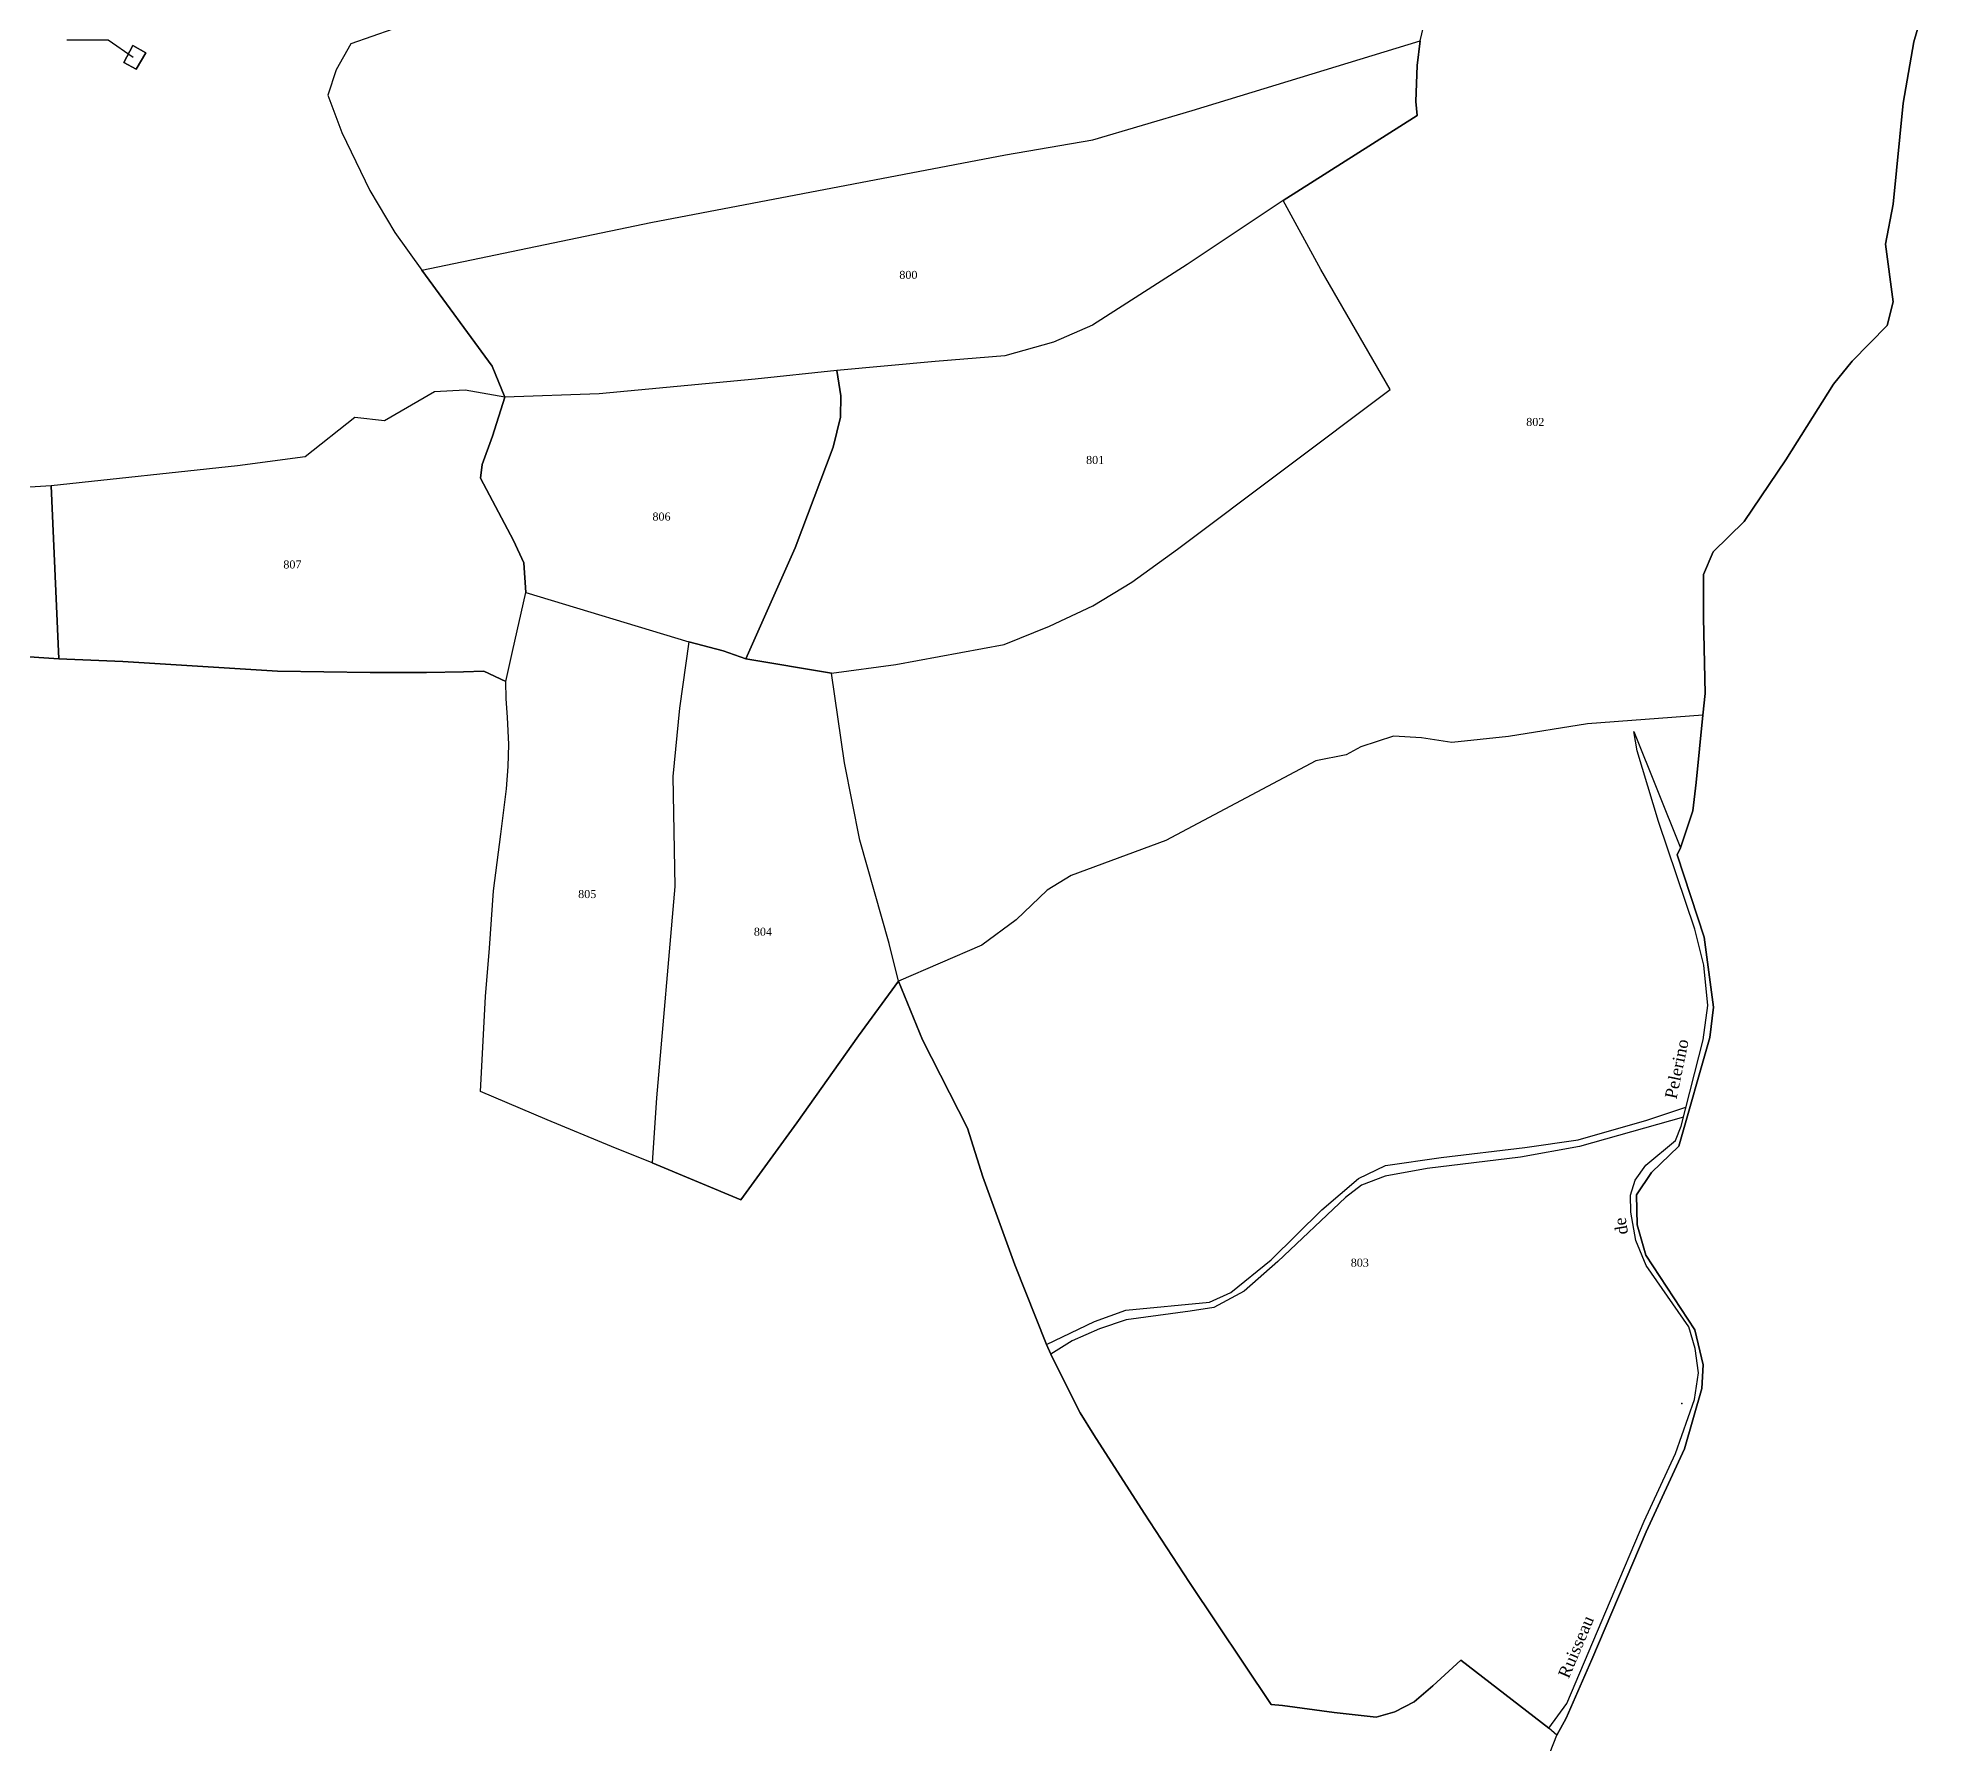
# Model space of a CAD drawing. Extents: x 1206804 to 1210977, y 6152742 to 6157901.
# Drawn here: x 1210301.3 to 1210773.2, y 6153809.4 to 6154235.5 of the extents above; entities that cross this region are included whole.
import ezdxf

# ---------------------------------------------------------------- set-up
doc = ezdxf.new("R2010")
doc.units = 0
doc.linetypes.add('CONTINU', pattern=[0])
doc.layers.get('0').update_dxf_attribs({"linetype": 'CONTINU'})
for name, color, linetype in [('1FLECHEFL', 7, 'CONTINU'), ('1LIEUDIT', 7, 'CONTINU'), ('1PARCELLE', 7, 'CONTINU'), ('1SECTION', 7, 'CONTINU'), ('1SUBDSECT', 7, 'CONTINU'), ('1TRONFLUV', 7, 'CONTINU'), ('1TROUPARCELLE', 7, 'CONTINU'), ('3BATIDUR', 7, 'CONTINU'), ('3CHEMIN', 7, 'CONTINU'), ('3FLECHEPAR', 7, 'CONTINU'), ('3PARCELLETEX', 7, 'CONTINU'), ('3TRONFLUVTEX', 7, 'CONTINU')]:
    doc.layers.add(name, color=color, linetype=linetype)
doc.styles.get("Standard").update_dxf_attribs({"font": 'Times New Roman'})

# ---------------------------------------------------------------- blocks, each defined once
blk = doc.blocks.new('FLECHRU1')
blk.add_point((0, 0))

msp = doc.modelspace()

# ---------------------------------------------------------------- linework, layer by layer
at = {"layer": '1LIEUDIT'}
msp.add_lwpolyline([(1210773.23, 6154245.18), (1210770.11, 6154234.46), (1210767.46, 6154219.2), (1210764.94, 6154193.9), (1210763.09, 6154183.9), (1210764.97, 6154169.55), (1210763.46, 6154163.59), (1210754.74, 6154154.66), (1210750.04, 6154148.95), (1210738.15, 6154130.02), (1210727.77, 6154114.67), (1210719.97, 6154107.05), (1210717.54, 6154101.38), (1210717.57, 6154090.59), (1210718, 6154071.69), (1210717.42, 6154066.24), (1210715.76, 6154049.47), (1210714.87, 6154042.38), (1210711.8, 6154033.1), (1210710.98, 6154031.34), (1210717.7, 6154010.8), (1210720.06, 6153993.32), (1210719.15, 6153985.75), (1210711.4, 6153958.6), (1210704.53, 6153952.01), (1210700.85, 6153946.45), (1210701.01, 6153938.93), (1210703.16, 6153931.38), (1210715.37, 6153912.72), (1210717.46, 6153903.98), (1210717.15, 6153898.05), (1210712.81, 6153882.95), (1210703.26, 6153862.2), (1210689.62, 6153830.36), (1210683.25, 6153815.66), (1210680.91, 6153811.41), (1210678.9, 6153813.17), (1210656.9, 6153830.14), (1210649.9, 6153823.75), (1210645.28, 6153819.77), (1210640.46, 6153817.23), (1210635.78, 6153815.94), (1210625.29, 6153817.06), (1210612.39, 6153818.82), (1210609.51, 6153819.06), (1210589.07, 6153849.59), (1210577.78, 6153866.9), (1210565.17, 6153886.44), (1210561.82, 6153891.95), (1210554.77, 6153905.87), (1210554.45, 6153906.57), (1210553.41, 6153909.01), (1210545.42, 6153928.9), (1210537.47, 6153950.94), (1210533.63, 6153963.11), (1210522.37, 6153985.16), (1210516.35, 6153999.82), (1210506.38, 6153986.13), (1210490.94, 6153964.41), (1210477, 6153945.19), (1210454.8, 6153954.39), (1210444.69, 6153958.53), (1210428.55, 6153965.16), (1210411.93, 6153972.2), (1210413.2, 6153995.95), (1210414.16, 6154008.03), (1210415.17, 6154022.38), (1210417.02, 6154036.53), (1210418.42, 6154047.89), (1210418.85, 6154053.41), (1210418.97, 6154058.93), (1210418.65, 6154065.74), (1210418.33, 6154070.31), (1210418.23, 6154074.64), (1210412.75, 6154077.28), (1210407.66, 6154077.07), (1210398.45, 6154076.89), (1210384.38, 6154076.95), (1210361.19, 6154077.24), (1210322.52, 6154079.67), (1210306.53, 6154080.34), (1210284.12, 6154081.86)], dxfattribs=at)
at = {"layer": '1PARCELLE'}
for points in [[(1210395.23, 6154239.48), (1210379.48, 6154233.95), (1210375.82, 6154227.46), (1210373.8, 6154221.19), (1210377.25, 6154211.82), (1210384.28, 6154197.32), (1210390.5, 6154186.83), (1210397.25, 6154177.4), (1210454.49, 6154189.31), (1210543.13, 6154206.23), (1210564.97, 6154210.02), (1210589.8, 6154217.33), (1210646.74, 6154234.72), (1210648.99, 6154244.18)], [(1210773.23, 6154245.18), (1210770.11, 6154234.46), (1210767.46, 6154219.2), (1210764.94, 6154193.9), (1210763.09, 6154183.9), (1210764.97, 6154169.55), (1210763.46, 6154163.59), (1210754.74, 6154154.66), (1210750.04, 6154148.95), (1210738.15, 6154130.02), (1210727.77, 6154114.67), (1210719.97, 6154107.05), (1210717.54, 6154101.38), (1210717.57, 6154090.59), (1210718, 6154071.69), (1210717.42, 6154066.24), (1210688.57, 6154064.07), (1210668.8, 6154060.96), (1210654.68, 6154059.39), (1210647.06, 6154060.6), (1210640.08, 6154060.97), (1210631.96, 6154058.33), (1210628.28, 6154056.36), (1210620.68, 6154054.84), (1210583.16, 6154034.93), (1210559.57, 6154026.2), (1210553.53, 6154022.57), (1210545.75, 6154015.14), (1210537.22, 6154008.78), (1210516.35, 6153999.82), (1210516.35, 6153999.82), (1210514.09, 6154009.22), (1210506.7, 6154035.05), (1210502.92, 6154054.35), (1210499.66, 6154076.75), (1210515.72, 6154078.94), (1210542.83, 6154083.95), (1210554.11, 6154088.48), (1210564.98, 6154093.55), (1210574.71, 6154099.5), (1210586.1, 6154107.71), (1210639.24, 6154147.6), (1210621.97, 6154177.64), (1210612.48, 6154194.88), (1210645.99, 6154216.06), (1210645.64, 6154219.6), (1210646.01, 6154228.54), (1210646.74, 6154234.72), (1210648.99, 6154244.18)], [(1210395.23, 6154239.48), (1210379.48, 6154233.95), (1210375.82, 6154227.46), (1210373.8, 6154221.19), (1210377.25, 6154211.82), (1210384.28, 6154197.32), (1210390.5, 6154186.83), (1210397.25, 6154177.4), (1210414.83, 6154153.45), (1210418.01, 6154145.7), (1210408.08, 6154147.45), (1210400.43, 6154147.04), (1210387.93, 6154139.8), (1210380.48, 6154140.59), (1210368.14, 6154130.77), (1210351.21, 6154128.59), (1210304.62, 6154123.52), (1210297.93, 6154123.15)]]:
    msp.add_lwpolyline(points, dxfattribs=at)
for points in [[(1210328.32, 6154231.75), (1210325.04, 6154233.57), (1210322.82, 6154229.29), (1210325.83, 6154227.62), (1210328.32, 6154231.75)], [(1210418.01, 6154145.7), (1210414.83, 6154153.45), (1210397.25, 6154177.4), (1210454.49, 6154189.31), (1210543.13, 6154206.23), (1210564.97, 6154210.02), (1210589.8, 6154217.33), (1210646.74, 6154234.72), (1210646.01, 6154228.54), (1210645.64, 6154219.6), (1210645.99, 6154216.06), (1210612.48, 6154194.88), (1210588.54, 6154178.84), (1210564.88, 6154163.72), (1210555.12, 6154159.48), (1210542.92, 6154156), (1210525.57, 6154154.65), (1210500.95, 6154152.38), (1210480.56, 6154150.22), (1210441.6, 6154146.52), (1210418.01, 6154145.7)], [(1210478.22, 6154080.36), (1210499.66, 6154076.75), (1210515.72, 6154078.94), (1210542.83, 6154083.95), (1210554.11, 6154088.48), (1210564.98, 6154093.55), (1210574.71, 6154099.5), (1210586.1, 6154107.71), (1210639.24, 6154147.6), (1210621.97, 6154177.64), (1210612.48, 6154194.88), (1210588.54, 6154178.84), (1210564.88, 6154163.72), (1210555.12, 6154159.48), (1210542.92, 6154156), (1210525.57, 6154154.65), (1210500.95, 6154152.38), (1210501.95, 6154146.01), (1210501.88, 6154140.69), (1210500.02, 6154133.24), (1210490.54, 6154108.08), (1210478.22, 6154080.36)], [(1210418.01, 6154145.7), (1210414.95, 6154135.99), (1210412.35, 6154128.92), (1210411.93, 6154125.46), (1210420.17, 6154109.9), (1210422.73, 6154104.29), (1210423.23, 6154096.89), (1210463.95, 6154084.55), (1210472.6, 6154082.35), (1210478.22, 6154080.36), (1210490.54, 6154108.08), (1210500.02, 6154133.24), (1210501.88, 6154140.69), (1210501.95, 6154146.01), (1210500.95, 6154152.38), (1210480.56, 6154150.22), (1210441.6, 6154146.52), (1210418.01, 6154145.7)], [(1210140.63, 6154109.76), (1210168.3, 6154101.1), (1210179.91, 6154096.98), (1210189.7, 6154093.88), (1210202.14, 6154090.25), (1210208.89, 6154088.51), (1210215.79, 6154087.88), (1210242.81, 6154086.01), (1210275.64, 6154082.51), (1210284.12, 6154081.86), (1210306.53, 6154080.34), (1210304.62, 6154123.52), (1210297.93, 6154123.15), (1210278.37, 6154128.25), (1210270.81, 6154129.39), (1210255.02, 6154125.76), (1210248.52, 6154126.44), (1210228.52, 6154131.94), (1210204.63, 6154140.09), (1210180.76, 6154148.87), (1210172.17, 6154139.4), (1210165.33, 6154132.25), (1210151.01, 6154119.93), (1210140.63, 6154109.76)], [(1210306.53, 6154080.34), (1210322.52, 6154079.67), (1210361.19, 6154077.24), (1210384.38, 6154076.95), (1210398.45, 6154076.89), (1210407.66, 6154077.07), (1210412.75, 6154077.28), (1210418.23, 6154074.64), (1210419.93, 6154082.13), (1210423.23, 6154096.89), (1210422.73, 6154104.29), (1210420.17, 6154109.9), (1210411.93, 6154125.46), (1210412.35, 6154128.92), (1210414.95, 6154135.99), (1210418.01, 6154145.7), (1210408.08, 6154147.45), (1210400.43, 6154147.04), (1210387.93, 6154139.8), (1210380.48, 6154140.59), (1210368.14, 6154130.77), (1210351.21, 6154128.59), (1210304.62, 6154123.52), (1210306.53, 6154080.34)], [(1210411.93, 6153972.2), (1210413.2, 6153995.95), (1210414.16, 6154008.03), (1210415.17, 6154022.38), (1210417.02, 6154036.53), (1210418.42, 6154047.89), (1210418.85, 6154053.41), (1210418.97, 6154058.93), (1210418.65, 6154065.74), (1210418.33, 6154070.31), (1210418.23, 6154074.64), (1210419.93, 6154082.13), (1210423.23, 6154096.89), (1210463.95, 6154084.55), (1210461.69, 6154068.02), (1210460, 6154050.97), (1210460.52, 6154023.42), (1210455.87, 6153970.63), (1210454.8, 6153954.39), (1210444.69, 6153958.53), (1210428.55, 6153965.16), (1210411.93, 6153972.2)], [(1210454.8, 6153954.39), (1210477, 6153945.19), (1210490.94, 6153964.41), (1210506.38, 6153986.13), (1210516.35, 6153999.82), (1210514.09, 6154009.22), (1210506.7, 6154035.05), (1210502.92, 6154054.35), (1210499.66, 6154076.75), (1210478.22, 6154080.36), (1210472.6, 6154082.35), (1210463.95, 6154084.55), (1210461.69, 6154068.02), (1210460, 6154050.97), (1210460.52, 6154023.42), (1210455.87, 6153970.63), (1210454.8, 6153954.39)], [(1210609.51, 6153819.06), (1210612.39, 6153818.82), (1210625.29, 6153817.06), (1210635.78, 6153815.94), (1210640.46, 6153817.23), (1210645.28, 6153819.77), (1210649.9, 6153823.75), (1210656.9, 6153830.14), (1210678.9, 6153813.17), (1210683.44, 6153819.35), (1210694.3, 6153845.06), (1210702.71, 6153864.89), (1210710.6, 6153881.75), (1210715.35, 6153895.3), (1210716.29, 6153901.96), (1210715.52, 6153908.06), (1210713.86, 6153913.41), (1210703.21, 6153928.77), (1210700.68, 6153935), (1210699.37, 6153942.08), (1210699.33, 6153946.32), (1210700.48, 6153950.04), (1210703.16, 6153953.79), (1210710.54, 6153959.99), (1210711.98, 6153963.57), (1210717.51, 6153985.14), (1210718.69, 6153993.73), (1210717.69, 6154003.78), (1210715.37, 6154012.75), (1210706.36, 6154039.65), (1210701, 6154057.34), (1210700.12, 6154062.19), (1210711.8, 6154033.1), (1210714.87, 6154042.38), (1210715.76, 6154049.47), (1210717.42, 6154066.24), (1210688.57, 6154064.07), (1210668.8, 6154060.96), (1210654.68, 6154059.39), (1210647.06, 6154060.6), (1210640.08, 6154060.97), (1210631.96, 6154058.33), (1210628.28, 6154056.36), (1210620.68, 6154054.84), (1210583.16, 6154034.93), (1210559.57, 6154026.2), (1210553.53, 6154022.57), (1210545.75, 6154015.14), (1210537.22, 6154008.78), (1210516.35, 6153999.82), (1210522.37, 6153985.16), (1210533.63, 6153963.11), (1210537.47, 6153950.94), (1210545.42, 6153928.9), (1210553.41, 6153909.01), (1210554.45, 6153906.57), (1210554.77, 6153905.87), (1210561.82, 6153891.95), (1210565.17, 6153886.44), (1210577.78, 6153866.9), (1210589.07, 6153849.59), (1210609.51, 6153819.06)]]:
    msp.add_lwpolyline(points, close=True, dxfattribs=at)
at = {"layer": '1SECTION'}
msp.add_lwpolyline([(1210677.62, 6153802.96), (1210680.91, 6153811.41), (1210683.25, 6153815.66), (1210689.62, 6153830.36), (1210703.26, 6153862.2), (1210712.81, 6153882.95), (1210717.15, 6153898.05), (1210717.46, 6153903.98), (1210715.37, 6153912.72), (1210703.16, 6153931.38), (1210701.01, 6153938.93), (1210700.85, 6153946.45), (1210704.53, 6153952.01), (1210711.4, 6153958.6), (1210719.15, 6153985.75), (1210720.06, 6153993.32), (1210717.7, 6154010.8), (1210710.98, 6154031.34), (1210711.8, 6154033.1), (1210714.87, 6154042.38), (1210715.76, 6154049.47), (1210717.42, 6154066.24), (1210718, 6154071.69), (1210717.57, 6154090.59), (1210717.54, 6154101.38), (1210719.97, 6154107.05), (1210727.77, 6154114.67), (1210738.15, 6154130.02), (1210750.04, 6154148.95), (1210754.74, 6154154.66), (1210763.46, 6154163.59), (1210764.97, 6154169.55), (1210763.09, 6154183.9), (1210764.94, 6154193.9), (1210767.46, 6154219.2), (1210770.11, 6154234.46), (1210773.23, 6154245.18)], dxfattribs=at)
at = {"layer": '1SUBDSECT'}
msp.add_lwpolyline([(1210773.23, 6154245.18), (1210770.11, 6154234.46), (1210767.46, 6154219.2), (1210764.94, 6154193.9), (1210763.09, 6154183.9), (1210764.97, 6154169.55), (1210763.46, 6154163.59), (1210754.74, 6154154.66), (1210750.04, 6154148.95), (1210738.15, 6154130.02), (1210727.77, 6154114.67), (1210719.97, 6154107.05), (1210717.54, 6154101.38), (1210717.57, 6154090.59), (1210718, 6154071.69), (1210717.42, 6154066.24), (1210715.76, 6154049.47), (1210714.87, 6154042.38), (1210711.8, 6154033.1), (1210710.98, 6154031.34), (1210717.7, 6154010.8), (1210720.06, 6153993.32), (1210719.15, 6153985.75), (1210711.4, 6153958.6), (1210704.53, 6153952.01), (1210700.85, 6153946.45), (1210701.01, 6153938.93), (1210703.16, 6153931.38), (1210715.37, 6153912.72), (1210717.46, 6153903.98), (1210717.15, 6153898.05), (1210712.81, 6153882.95), (1210703.26, 6153862.2), (1210689.62, 6153830.36), (1210683.25, 6153815.66), (1210680.91, 6153811.41), (1210680.91, 6153811.41), (1210678.9, 6153813.17), (1210656.9, 6153830.14), (1210649.9, 6153823.75), (1210645.28, 6153819.77), (1210640.46, 6153817.23), (1210635.78, 6153815.94), (1210625.29, 6153817.06), (1210612.39, 6153818.82), (1210609.51, 6153819.06), (1210589.07, 6153849.59), (1210577.78, 6153866.9), (1210565.17, 6153886.44), (1210561.82, 6153891.95), (1210554.77, 6153905.87), (1210554.45, 6153906.57), (1210553.41, 6153909.01), (1210545.42, 6153928.9), (1210537.47, 6153950.94), (1210533.63, 6153963.11), (1210522.37, 6153985.16), (1210516.35, 6153999.82), (1210506.38, 6153986.13), (1210490.94, 6153964.41), (1210477, 6153945.19), (1210454.8, 6153954.39), (1210444.69, 6153958.53), (1210428.55, 6153965.16), (1210411.93, 6153972.2), (1210413.2, 6153995.95), (1210414.16, 6154008.03), (1210415.17, 6154022.38), (1210417.02, 6154036.53), (1210418.42, 6154047.89), (1210418.85, 6154053.41), (1210418.97, 6154058.93), (1210418.65, 6154065.74), (1210418.33, 6154070.31), (1210418.23, 6154074.64), (1210412.75, 6154077.28), (1210407.66, 6154077.07), (1210398.45, 6154076.89), (1210384.38, 6154076.95), (1210361.19, 6154077.24), (1210322.52, 6154079.67), (1210306.53, 6154080.34), (1210284.12, 6154081.86)], dxfattribs=at)
at = {"layer": '1TRONFLUV'}
msp.add_lwpolyline([(1210678.9, 6153813.17), (1210683.44, 6153819.35), (1210694.3, 6153845.06), (1210702.71, 6153864.89), (1210710.6, 6153881.75), (1210715.35, 6153895.3), (1210716.29, 6153901.96), (1210715.52, 6153908.06), (1210713.86, 6153913.41), (1210703.21, 6153928.77), (1210700.68, 6153935), (1210699.37, 6153942.08), (1210699.33, 6153946.32), (1210700.48, 6153950.04), (1210703.16, 6153953.79), (1210710.54, 6153959.99), (1210711.98, 6153963.57), (1210717.51, 6153985.14), (1210718.69, 6153993.73), (1210717.69, 6154003.78), (1210715.37, 6154012.75), (1210706.36, 6154039.65), (1210701, 6154057.34), (1210700.12, 6154062.19), (1210711.8, 6154033.1), (1210710.98, 6154031.34), (1210717.7, 6154010.8), (1210720.06, 6153993.32), (1210719.15, 6153985.75), (1210711.4, 6153958.6), (1210704.53, 6153952.01), (1210700.85, 6153946.45), (1210701.01, 6153938.93), (1210703.16, 6153931.38), (1210715.37, 6153912.72), (1210717.46, 6153903.98), (1210717.15, 6153898.05), (1210712.81, 6153882.95), (1210703.26, 6153862.2), (1210689.62, 6153830.36), (1210683.25, 6153815.66), (1210680.91, 6153811.41), (1210678.9, 6153813.17)], close=True, dxfattribs=at)
at = {"layer": '1TROUPARCELLE'}
msp.add_lwpolyline([(1210322.82, 6154229.29), (1210325.04, 6154233.57), (1210328.32, 6154231.75), (1210325.83, 6154227.62), (1210322.82, 6154229.29)], close=True, dxfattribs=at)
at = {"layer": '3BATIDUR'}
msp.add_lwpolyline([(1210325.04, 6154233.57), (1210322.82, 6154229.29), (1210325.83, 6154227.62), (1210328.32, 6154231.75), (1210325.04, 6154233.57)], close=True, dxfattribs=at)
at = {"layer": '3CHEMIN'}
for points in [[(1210553.41, 6153909.01), (1210565.38, 6153914.76), (1210573.16, 6153917.57), (1210594.07, 6153919.61), (1210599.48, 6153922.02), (1210609.49, 6153930.16), (1210622.22, 6153942.69), (1210631.31, 6153950.46), (1210638.12, 6153953.77), (1210651.98, 6153955.76), (1210672.95, 6153958.2), (1210686.23, 6153960.14), (1210703.44, 6153965.06), (1210713.19, 6153968.31)], [(1210712.56, 6153965.86), (1210686.61, 6153958.45), (1210671.85, 6153955.79), (1210648.49, 6153952.96), (1210637.98, 6153951.06), (1210632.08, 6153948.8), (1210628.09, 6153945.74), (1210611.22, 6153929.74), (1210602.74, 6153922.31), (1210595.17, 6153918.25), (1210589.25, 6153917.34), (1210573.29, 6153915.16), (1210566.61, 6153912.93), (1210559.81, 6153909.92), (1210554.45, 6153906.57)]]:
    msp.add_lwpolyline(points, dxfattribs=at)
at = {"layer": '3FLECHEPAR'}
msp.add_lwpolyline([(1210308.53, 6154235.01), (1210318.87, 6154234.99), (1210325.11, 6154230.65)], dxfattribs=at)

# ---------------------------------------------------------------- block references
at = {"layer": '1FLECHEFL', "rotation": 246.1}
msp.add_blockref('FLECHRU1', (1210712.16, 6153894.31), dxfattribs=at)

# ---------------------------------------------------------------- texts
at = {"layer": '3PARCELLETEX'}
for s, p in [('800', (1210516.59, 6154175.26)), ('802', (1210673.27, 6154138.52)), ('801', (1210563.26, 6154129.02)), ('806', (1210454.89, 6154114.88)), ('807', (1210362.65, 6154102.91)), ('805', (1210436.33, 6154020.56)), ('804', (1210480.24, 6154011.15)), ('803', (1210629.41, 6153928.47))]:
    msp.add_text(s, height=2, dxfattribs=at).set_placement(p)
at = {"layer": '3TRONFLUVTEX'}
for s, rotation, p in [('Pelerino', 78.1, (1210710.79, 6153970.19)), ('de', 99.5, (1210698.76, 6153936.73)), ('Ruisseau', 67, (1210683.87, 6153825.37))]:
    msp.add_text(s, height=3, rotation=rotation, dxfattribs=at).set_placement(p)

doc.saveas('drawing.dxf')
